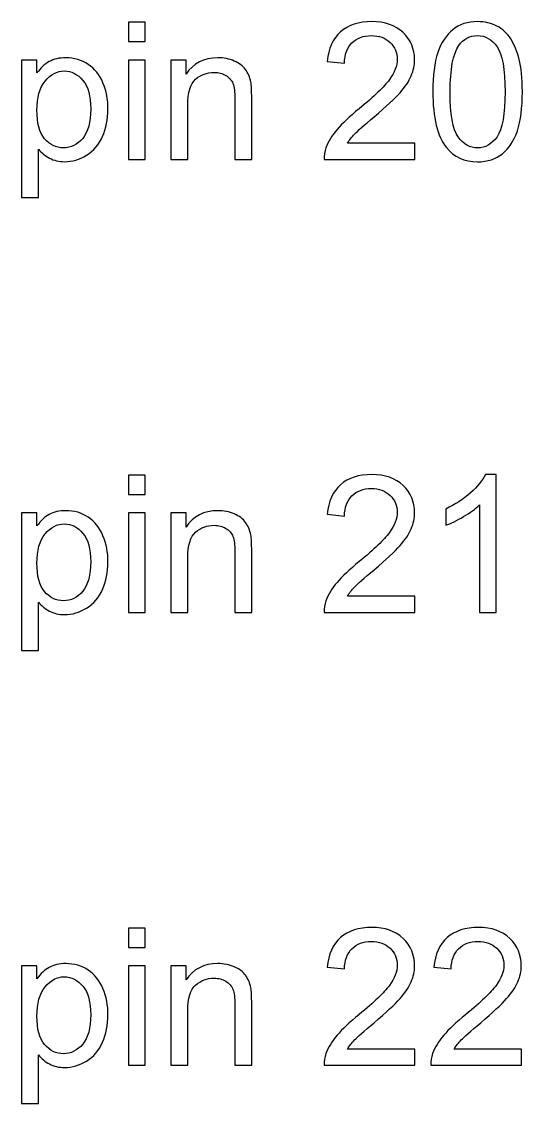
# Model space of a CAD drawing. Header units: centimetres. Extents: x -25.6 to 4.4, y -24.6 to -4.5.
# Drawn here: x -11.814 to -11.261, y -16.697 to -15.503 of the extents above; entities that cross this region are included whole.
import ezdxf

# ---------------------------------------------------------------- set-up
doc = ezdxf.new("R2010")
doc.units = ezdxf.units.CM
doc.header["$MEASUREMENT"] = 0
doc.layers.add('Layer 1', color=7, linetype='Continuous')

msp = doc.modelspace()

# ---------------------------------------------------------------- linework, layer by layer
at = {"layer": 'Layer 1', "color": 250}
for points, knots in [([(-11.69603, -15.52495), (-11.69603, -15.52495), (-11.69603, -15.50354), (-11.69603, -15.50354), (-11.69603, -15.50354), (-11.69603, -15.50354), (-11.6774, -15.50354), (-11.6774, -15.50354), (-11.6774, -15.50354), (-11.6774, -15.50354), (-11.6774, -15.52495), (-11.6774, -15.52495), (-11.6774, -15.52495), (-11.6774, -15.52495), (-11.69603, -15.52495), (-11.69603, -15.52495)], [0, 0, 0, 0, 0.25, 0.25, 0.25, 0.25, 0.5, 0.5, 0.5, 0.5, 0.75, 0.75, 0.75, 0.75, 1, 1, 1, 1]), ([(-11.37993, -15.63717), (-11.37993, -15.63717), (-11.37993, -15.65506), (-11.37993, -15.65506), (-11.37993, -15.65506), (-11.37993, -15.65506), (-11.48009, -15.65506), (-11.48009, -15.65506), (-11.48009, -15.65506), (-11.48023, -15.65058), (-11.47952, -15.64628), (-11.47794, -15.64215), (-11.47794, -15.64215), (-11.4754, -15.6353), (-11.47131, -15.6286), (-11.4657, -15.62197), (-11.4657, -15.62197), (-11.46005, -15.61537), (-11.45194, -15.60772), (-11.44135, -15.59904), (-11.44135, -15.59904), (-11.42488, -15.58553), (-11.41373, -15.57484), (-11.40795, -15.56693), (-11.40795, -15.56693), (-11.40216, -15.55907), (-11.39927, -15.55159), (-11.39927, -15.54457), (-11.39927, -15.54457), (-11.39927, -15.5372), (-11.40191, -15.53099), (-11.40717, -15.52591), (-11.40717, -15.52591), (-11.41246, -15.52086), (-11.41934, -15.51832), (-11.42781, -15.51832), (-11.42781, -15.51832), (-11.43677, -15.51832), (-11.44393, -15.521), (-11.44929, -15.5264), (-11.44929, -15.5264), (-11.45469, -15.53176), (-11.45741, -15.53921), (-11.45748, -15.5487), (-11.45748, -15.5487), (-11.45748, -15.5487), (-11.4766, -15.54676), (-11.4766, -15.54676), (-11.4766, -15.54676), (-11.47529, -15.53247), (-11.47035, -15.5216), (-11.46182, -15.51412), (-11.46182, -15.51412), (-11.45328, -15.50664), (-11.44178, -15.5029), (-11.42738, -15.5029), (-11.42738, -15.5029), (-11.41285, -15.5029), (-11.40135, -15.50696), (-11.39288, -15.51501), (-11.39288, -15.51501), (-11.38438, -15.52308), (-11.38015, -15.53307), (-11.38015, -15.54499), (-11.38015, -15.54499), (-11.38015, -15.55106), (-11.38138, -15.55702), (-11.38389, -15.56288), (-11.38389, -15.56288), (-11.38635, -15.56873), (-11.39048, -15.57491), (-11.39623, -15.58136), (-11.39623, -15.58136), (-11.40198, -15.58785), (-11.41154, -15.59674), (-11.42491, -15.60803), (-11.42491, -15.60803), (-11.43606, -15.61742), (-11.44322, -15.62377), (-11.4464, -15.62712), (-11.4464, -15.62712), (-11.44957, -15.63044), (-11.45218, -15.63379), (-11.45427, -15.63717), (-11.45427, -15.63717), (-11.45427, -15.63717), (-11.37993, -15.63717), (-11.37993, -15.63717)], [0, 0, 0, 0, 0.0454545, 0.0454545, 0.0454545, 0.0454545, 0.0909091, 0.0909091, 0.0909091, 0.0909091, 0.1363636, 0.1363636, 0.1363636, 0.1363636, 0.1818182, 0.1818182, 0.1818182, 0.1818182, 0.2272727, 0.2272727, 0.2272727, 0.2272727, 0.2727273, 0.2727273, 0.2727273, 0.2727273, 0.3181818, 0.3181818, 0.3181818, 0.3181818, 0.3636364, 0.3636364, 0.3636364, 0.3636364, 0.4090909, 0.4090909, 0.4090909, 0.4090909, 0.4545455, 0.4545455, 0.4545455, 0.4545455, 0.5, 0.5, 0.5, 0.5, 0.5454545, 0.5454545, 0.5454545, 0.5454545, 0.5909091, 0.5909091, 0.5909091, 0.5909091, 0.6363636, 0.6363636, 0.6363636, 0.6363636, 0.6818182, 0.6818182, 0.6818182, 0.6818182, 0.7272727, 0.7272727, 0.7272727, 0.7272727, 0.7727273, 0.7727273, 0.7727273, 0.7727273, 0.8181818, 0.8181818, 0.8181818, 0.8181818, 0.8636364, 0.8636364, 0.8636364, 0.8636364, 0.9090909, 0.9090909, 0.9090909, 0.9090909, 0.9545455, 0.9545455, 0.9545455, 0.9545455, 1, 1, 1, 1]), ([(-11.36001, -15.58034), (-11.36001, -15.56242), (-11.35817, -15.54799), (-11.35447, -15.53709), (-11.35447, -15.53709), (-11.3508, -15.52615), (-11.34529, -15.51772), (-11.33803, -15.51179), (-11.33803, -15.51179), (-11.33076, -15.50587), (-11.32162, -15.5029), (-11.31062, -15.5029), (-11.31062, -15.5029), (-11.30247, -15.5029), (-11.29534, -15.50456), (-11.2892, -15.50784), (-11.2892, -15.50784), (-11.28306, -15.51109), (-11.27802, -15.51582), (-11.274, -15.52199), (-11.274, -15.52199), (-11.27001, -15.52816), (-11.26687, -15.53568), (-11.26461, -15.54453), (-11.26461, -15.54453), (-11.26232, -15.55339), (-11.26119, -15.56531), (-11.26119, -15.58034), (-11.26119, -15.58034), (-11.26119, -15.59812), (-11.26303, -15.61244), (-11.26666, -15.62338), (-11.26666, -15.62338), (-11.27033, -15.63432), (-11.2758, -15.64275), (-11.28306, -15.64871), (-11.28306, -15.64871), (-11.29033, -15.65467), (-11.2995, -15.65764), (-11.31062, -15.65764), (-11.31062, -15.65764), (-11.32522, -15.65764), (-11.33669, -15.65241), (-11.34501, -15.64194), (-11.34501, -15.64194), (-11.355, -15.62934), (-11.36001, -15.60877), (-11.36001, -15.58034)], [0, 0, 0, 0, 0.0833333, 0.0833333, 0.0833333, 0.0833333, 0.1666667, 0.1666667, 0.1666667, 0.1666667, 0.25, 0.25, 0.25, 0.25, 0.3333333, 0.3333333, 0.3333333, 0.3333333, 0.4166667, 0.4166667, 0.4166667, 0.4166667, 0.5, 0.5, 0.5, 0.5, 0.5833333, 0.5833333, 0.5833333, 0.5833333, 0.6666667, 0.6666667, 0.6666667, 0.6666667, 0.75, 0.75, 0.75, 0.75, 0.8333333, 0.8333333, 0.8333333, 0.8333333, 0.9166667, 0.9166667, 0.9166667, 0.9166667, 1, 1, 1, 1]), ([(-11.34088, -15.58034), (-11.34088, -15.60521), (-11.33796, -15.62176), (-11.33214, -15.63001), (-11.33214, -15.63001), (-11.32631, -15.63823), (-11.31915, -15.64236), (-11.31062, -15.64236), (-11.31062, -15.64236), (-11.30204, -15.64236), (-11.29488, -15.6382), (-11.28906, -15.62994), (-11.28906, -15.62994), (-11.28324, -15.62169), (-11.28031, -15.60514), (-11.28031, -15.58034), (-11.28031, -15.58034), (-11.28031, -15.5554), (-11.28324, -15.53882), (-11.28906, -15.53063), (-11.28906, -15.53063), (-11.29488, -15.52241), (-11.30211, -15.51832), (-11.31079, -15.51832), (-11.31079, -15.51832), (-11.31937, -15.51832), (-11.32617, -15.52195), (-11.33129, -15.52919), (-11.33129, -15.52919), (-11.33767, -15.53839), (-11.34088, -15.55547), (-11.34088, -15.58034)], [0, 0, 0, 0, 0.125, 0.125, 0.125, 0.125, 0.25, 0.25, 0.25, 0.25, 0.375, 0.375, 0.375, 0.375, 0.5, 0.5, 0.5, 0.5, 0.625, 0.625, 0.625, 0.625, 0.75, 0.75, 0.75, 0.75, 0.875, 0.875, 0.875, 0.875, 1, 1, 1, 1]), ([(-11.81382, -15.69711), (-11.81382, -15.69711), (-11.81382, -15.54531), (-11.81382, -15.54531), (-11.81382, -15.54531), (-11.81382, -15.54531), (-11.79689, -15.54531), (-11.79689, -15.54531), (-11.79689, -15.54531), (-11.79689, -15.54531), (-11.79689, -15.55956), (-11.79689, -15.55956), (-11.79689, -15.55956), (-11.7929, -15.55399), (-11.78838, -15.54979), (-11.78334, -15.547), (-11.78334, -15.547), (-11.77833, -15.54422), (-11.77223, -15.5428), (-11.76507, -15.5428), (-11.76507, -15.5428), (-11.75568, -15.5428), (-11.74743, -15.54524), (-11.74026, -15.55004), (-11.74026, -15.55004), (-11.73307, -15.55487), (-11.72767, -15.56168), (-11.72404, -15.57046), (-11.72404, -15.57046), (-11.72037, -15.57925), (-11.71853, -15.58888), (-11.71853, -15.59936), (-11.71853, -15.59936), (-11.71853, -15.61057), (-11.72054, -15.6207), (-11.7246, -15.62969), (-11.7246, -15.62969), (-11.72862, -15.63869), (-11.73448, -15.64557), (-11.74217, -15.65037), (-11.74217, -15.65037), (-11.74986, -15.65513), (-11.75794, -15.65753), (-11.76641, -15.65753), (-11.76641, -15.65753), (-11.77261, -15.65753), (-11.77815, -15.65622), (-11.78309, -15.65361), (-11.78309, -15.65361), (-11.78803, -15.651), (-11.79205, -15.64769), (-11.79523, -15.6437), (-11.79523, -15.6437), (-11.79523, -15.6437), (-11.79523, -15.69711), (-11.79523, -15.69711), (-11.79523, -15.69711), (-11.79523, -15.69711), (-11.81382, -15.69711), (-11.81382, -15.69711)], [0, 0, 0, 0, 0.0666667, 0.0666667, 0.0666667, 0.0666667, 0.1333333, 0.1333333, 0.1333333, 0.1333333, 0.2, 0.2, 0.2, 0.2, 0.2666667, 0.2666667, 0.2666667, 0.2666667, 0.3333333, 0.3333333, 0.3333333, 0.3333333, 0.4, 0.4, 0.4, 0.4, 0.4666667, 0.4666667, 0.4666667, 0.4666667, 0.5333333, 0.5333333, 0.5333333, 0.5333333, 0.6, 0.6, 0.6, 0.6, 0.6666667, 0.6666667, 0.6666667, 0.6666667, 0.7333333, 0.7333333, 0.7333333, 0.7333333, 0.8, 0.8, 0.8, 0.8, 0.8666667, 0.8666667, 0.8666667, 0.8666667, 0.9333333, 0.9333333, 0.9333333, 0.9333333, 1, 1, 1, 1]), ([(-11.69603, -15.65506), (-11.69603, -15.65506), (-11.69603, -15.54531), (-11.69603, -15.54531), (-11.69603, -15.54531), (-11.69603, -15.54531), (-11.6774, -15.54531), (-11.6774, -15.54531), (-11.6774, -15.54531), (-11.6774, -15.54531), (-11.6774, -15.65506), (-11.6774, -15.65506), (-11.6774, -15.65506), (-11.6774, -15.65506), (-11.69603, -15.65506), (-11.69603, -15.65506)], [0, 0, 0, 0, 0.25, 0.25, 0.25, 0.25, 0.5, 0.5, 0.5, 0.5, 0.75, 0.75, 0.75, 0.75, 1, 1, 1, 1]), ([(-11.64907, -15.65506), (-11.64907, -15.65506), (-11.64907, -15.54531), (-11.64907, -15.54531), (-11.64907, -15.54531), (-11.64907, -15.54531), (-11.63235, -15.54531), (-11.63235, -15.54531), (-11.63235, -15.54531), (-11.63235, -15.54531), (-11.63235, -15.5609), (-11.63235, -15.5609), (-11.63235, -15.5609), (-11.62427, -15.54884), (-11.61263, -15.5428), (-11.59742, -15.5428), (-11.59742, -15.5428), (-11.59079, -15.5428), (-11.58472, -15.544), (-11.57918, -15.54637), (-11.57918, -15.54637), (-11.57361, -15.54877), (-11.56948, -15.55187), (-11.56673, -15.55575), (-11.56673, -15.55575), (-11.56394, -15.5596), (-11.56204, -15.56418), (-11.56091, -15.56947), (-11.56091, -15.56947), (-11.56024, -15.57293), (-11.55989, -15.57896), (-11.55989, -15.58757), (-11.55989, -15.58757), (-11.55989, -15.58757), (-11.55989, -15.65506), (-11.55989, -15.65506), (-11.55989, -15.65506), (-11.55989, -15.65506), (-11.57851, -15.65506), (-11.57851, -15.65506), (-11.57851, -15.65506), (-11.57851, -15.65506), (-11.57851, -15.58828), (-11.57851, -15.58828), (-11.57851, -15.58828), (-11.57851, -15.58073), (-11.57922, -15.57505), (-11.58067, -15.57127), (-11.58067, -15.57127), (-11.58211, -15.56753), (-11.58469, -15.56454), (-11.58836, -15.56231), (-11.58836, -15.56231), (-11.59206, -15.56006), (-11.59636, -15.55893), (-11.60134, -15.55893), (-11.60134, -15.55893), (-11.60928, -15.55893), (-11.61608, -15.56147), (-11.62187, -15.56648), (-11.62187, -15.56648), (-11.62762, -15.57152), (-11.63048, -15.58105), (-11.63048, -15.59512), (-11.63048, -15.59512), (-11.63048, -15.59512), (-11.63048, -15.65506), (-11.63048, -15.65506), (-11.63048, -15.65506), (-11.63048, -15.65506), (-11.64907, -15.65506), (-11.64907, -15.65506)], [0, 0, 0, 0, 0.0555556, 0.0555556, 0.0555556, 0.0555556, 0.1111111, 0.1111111, 0.1111111, 0.1111111, 0.1666667, 0.1666667, 0.1666667, 0.1666667, 0.2222222, 0.2222222, 0.2222222, 0.2222222, 0.2777778, 0.2777778, 0.2777778, 0.2777778, 0.3333333, 0.3333333, 0.3333333, 0.3333333, 0.3888889, 0.3888889, 0.3888889, 0.3888889, 0.4444444, 0.4444444, 0.4444444, 0.4444444, 0.5, 0.5, 0.5, 0.5, 0.5555556, 0.5555556, 0.5555556, 0.5555556, 0.6111111, 0.6111111, 0.6111111, 0.6111111, 0.6666667, 0.6666667, 0.6666667, 0.6666667, 0.7222222, 0.7222222, 0.7222222, 0.7222222, 0.7777778, 0.7777778, 0.7777778, 0.7777778, 0.8333333, 0.8333333, 0.8333333, 0.8333333, 0.8888889, 0.8888889, 0.8888889, 0.8888889, 0.9444444, 0.9444444, 0.9444444, 0.9444444, 1, 1, 1, 1]), ([(-11.79699, -15.6008), (-11.79699, -15.61491), (-11.79413, -15.62536), (-11.78842, -15.63213), (-11.78842, -15.63213), (-11.7827, -15.63887), (-11.77575, -15.64225), (-11.76764, -15.64225), (-11.76764, -15.64225), (-11.75939, -15.64225), (-11.75229, -15.63876), (-11.7464, -15.63174), (-11.7464, -15.63174), (-11.74051, -15.62476), (-11.73755, -15.61393), (-11.73755, -15.59925), (-11.73755, -15.59925), (-11.73755, -15.58524), (-11.74044, -15.5748), (-11.74619, -15.56782), (-11.74619, -15.56782), (-11.75194, -15.56087), (-11.75882, -15.55737), (-11.76679, -15.55737), (-11.76679, -15.55737), (-11.77473, -15.55737), (-11.78175, -15.56108), (-11.78785, -15.56849), (-11.78785, -15.56849), (-11.79396, -15.5759), (-11.79699, -15.58669), (-11.79699, -15.6008)], [0, 0, 0, 0, 0.125, 0.125, 0.125, 0.125, 0.25, 0.25, 0.25, 0.25, 0.375, 0.375, 0.375, 0.375, 0.5, 0.5, 0.5, 0.5, 0.625, 0.625, 0.625, 0.625, 0.75, 0.75, 0.75, 0.75, 0.875, 0.875, 0.875, 0.875, 1, 1, 1, 1]), ([(-11.69603, -16.02495), (-11.69603, -16.02495), (-11.69603, -16.00354), (-11.69603, -16.00354), (-11.69603, -16.00354), (-11.69603, -16.00354), (-11.6774, -16.00354), (-11.6774, -16.00354), (-11.6774, -16.00354), (-11.6774, -16.00354), (-11.6774, -16.02495), (-11.6774, -16.02495), (-11.6774, -16.02495), (-11.6774, -16.02495), (-11.69603, -16.02495), (-11.69603, -16.02495)], [0, 0, 0, 0, 0.25, 0.25, 0.25, 0.25, 0.5, 0.5, 0.5, 0.5, 0.75, 0.75, 0.75, 0.75, 1, 1, 1, 1]), ([(-11.37993, -16.13717), (-11.37993, -16.13717), (-11.37993, -16.15506), (-11.37993, -16.15506), (-11.37993, -16.15506), (-11.37993, -16.15506), (-11.48009, -16.15506), (-11.48009, -16.15506), (-11.48009, -16.15506), (-11.48023, -16.15058), (-11.47952, -16.14628), (-11.47794, -16.14215), (-11.47794, -16.14215), (-11.4754, -16.1353), (-11.47131, -16.1286), (-11.4657, -16.12197), (-11.4657, -16.12197), (-11.46005, -16.11537), (-11.45194, -16.10772), (-11.44135, -16.09904), (-11.44135, -16.09904), (-11.42488, -16.08553), (-11.41373, -16.07484), (-11.40795, -16.06693), (-11.40795, -16.06693), (-11.40216, -16.05907), (-11.39927, -16.05159), (-11.39927, -16.04457), (-11.39927, -16.04457), (-11.39927, -16.0372), (-11.40191, -16.03099), (-11.40717, -16.02591), (-11.40717, -16.02591), (-11.41246, -16.02086), (-11.41934, -16.01832), (-11.42781, -16.01832), (-11.42781, -16.01832), (-11.43677, -16.01832), (-11.44393, -16.021), (-11.44929, -16.0264), (-11.44929, -16.0264), (-11.45469, -16.03176), (-11.45741, -16.03921), (-11.45748, -16.0487), (-11.45748, -16.0487), (-11.45748, -16.0487), (-11.4766, -16.04676), (-11.4766, -16.04676), (-11.4766, -16.04676), (-11.47529, -16.03247), (-11.47035, -16.0216), (-11.46182, -16.01412), (-11.46182, -16.01412), (-11.45328, -16.00664), (-11.44178, -16.0029), (-11.42738, -16.0029), (-11.42738, -16.0029), (-11.41285, -16.0029), (-11.40135, -16.00696), (-11.39288, -16.01501), (-11.39288, -16.01501), (-11.38438, -16.02308), (-11.38015, -16.03307), (-11.38015, -16.04499), (-11.38015, -16.04499), (-11.38015, -16.05106), (-11.38138, -16.05702), (-11.38389, -16.06288), (-11.38389, -16.06288), (-11.38635, -16.06873), (-11.39048, -16.07491), (-11.39623, -16.08136), (-11.39623, -16.08136), (-11.40198, -16.08785), (-11.41154, -16.09674), (-11.42491, -16.10803), (-11.42491, -16.10803), (-11.43606, -16.11742), (-11.44322, -16.12377), (-11.4464, -16.12712), (-11.4464, -16.12712), (-11.44957, -16.13044), (-11.45218, -16.13379), (-11.45427, -16.13717), (-11.45427, -16.13717), (-11.45427, -16.13717), (-11.37993, -16.13717), (-11.37993, -16.13717)], [0, 0, 0, 0, 0.0454545, 0.0454545, 0.0454545, 0.0454545, 0.0909091, 0.0909091, 0.0909091, 0.0909091, 0.1363636, 0.1363636, 0.1363636, 0.1363636, 0.1818182, 0.1818182, 0.1818182, 0.1818182, 0.2272727, 0.2272727, 0.2272727, 0.2272727, 0.2727273, 0.2727273, 0.2727273, 0.2727273, 0.3181818, 0.3181818, 0.3181818, 0.3181818, 0.3636364, 0.3636364, 0.3636364, 0.3636364, 0.4090909, 0.4090909, 0.4090909, 0.4090909, 0.4545455, 0.4545455, 0.4545455, 0.4545455, 0.5, 0.5, 0.5, 0.5, 0.5454545, 0.5454545, 0.5454545, 0.5454545, 0.5909091, 0.5909091, 0.5909091, 0.5909091, 0.6363636, 0.6363636, 0.6363636, 0.6363636, 0.6818182, 0.6818182, 0.6818182, 0.6818182, 0.7272727, 0.7272727, 0.7272727, 0.7272727, 0.7727273, 0.7727273, 0.7727273, 0.7727273, 0.8181818, 0.8181818, 0.8181818, 0.8181818, 0.8636364, 0.8636364, 0.8636364, 0.8636364, 0.9090909, 0.9090909, 0.9090909, 0.9090909, 0.9545455, 0.9545455, 0.9545455, 0.9545455, 1, 1, 1, 1]), ([(-11.28994, -16.15506), (-11.28994, -16.15506), (-11.30853, -16.15506), (-11.30853, -16.15506), (-11.30853, -16.15506), (-11.30853, -16.15506), (-11.30853, -16.03652), (-11.30853, -16.03652), (-11.30853, -16.03652), (-11.31301, -16.04079), (-11.31887, -16.04506), (-11.32614, -16.04933), (-11.32614, -16.04933), (-11.33344, -16.0536), (-11.33997, -16.05681), (-11.34575, -16.05893), (-11.34575, -16.05893), (-11.34575, -16.05893), (-11.34575, -16.04097), (-11.34575, -16.04097), (-11.34575, -16.04097), (-11.33535, -16.03607), (-11.32624, -16.03014), (-11.31845, -16.02319), (-11.31845, -16.02319), (-11.31069, -16.0162), (-11.30515, -16.00947), (-11.3019, -16.0029), (-11.3019, -16.0029), (-11.3019, -16.0029), (-11.28994, -16.0029), (-11.28994, -16.0029), (-11.28994, -16.0029), (-11.28994, -16.0029), (-11.28994, -16.15506), (-11.28994, -16.15506)], [0, 0, 0, 0, 0.1111111, 0.1111111, 0.1111111, 0.1111111, 0.2222222, 0.2222222, 0.2222222, 0.2222222, 0.3333333, 0.3333333, 0.3333333, 0.3333333, 0.4444444, 0.4444444, 0.4444444, 0.4444444, 0.5555556, 0.5555556, 0.5555556, 0.5555556, 0.6666667, 0.6666667, 0.6666667, 0.6666667, 0.7777778, 0.7777778, 0.7777778, 0.7777778, 0.8888889, 0.8888889, 0.8888889, 0.8888889, 1, 1, 1, 1]), ([(-11.81382, -16.19711), (-11.81382, -16.19711), (-11.81382, -16.04531), (-11.81382, -16.04531), (-11.81382, -16.04531), (-11.81382, -16.04531), (-11.79689, -16.04531), (-11.79689, -16.04531), (-11.79689, -16.04531), (-11.79689, -16.04531), (-11.79689, -16.05956), (-11.79689, -16.05956), (-11.79689, -16.05956), (-11.7929, -16.05399), (-11.78838, -16.04979), (-11.78334, -16.047), (-11.78334, -16.047), (-11.77833, -16.04422), (-11.77223, -16.0428), (-11.76507, -16.0428), (-11.76507, -16.0428), (-11.75568, -16.0428), (-11.74743, -16.04524), (-11.74026, -16.05004), (-11.74026, -16.05004), (-11.73307, -16.05487), (-11.72767, -16.06168), (-11.72404, -16.07046), (-11.72404, -16.07046), (-11.72037, -16.07925), (-11.71853, -16.08888), (-11.71853, -16.09936), (-11.71853, -16.09936), (-11.71853, -16.11057), (-11.72054, -16.1207), (-11.7246, -16.12969), (-11.7246, -16.12969), (-11.72862, -16.13869), (-11.73448, -16.14557), (-11.74217, -16.15037), (-11.74217, -16.15037), (-11.74986, -16.15513), (-11.75794, -16.15753), (-11.76641, -16.15753), (-11.76641, -16.15753), (-11.77261, -16.15753), (-11.77815, -16.15622), (-11.78309, -16.15361), (-11.78309, -16.15361), (-11.78803, -16.151), (-11.79205, -16.14769), (-11.79523, -16.1437), (-11.79523, -16.1437), (-11.79523, -16.1437), (-11.79523, -16.19711), (-11.79523, -16.19711), (-11.79523, -16.19711), (-11.79523, -16.19711), (-11.81382, -16.19711), (-11.81382, -16.19711)], [0, 0, 0, 0, 0.0666667, 0.0666667, 0.0666667, 0.0666667, 0.1333333, 0.1333333, 0.1333333, 0.1333333, 0.2, 0.2, 0.2, 0.2, 0.2666667, 0.2666667, 0.2666667, 0.2666667, 0.3333333, 0.3333333, 0.3333333, 0.3333333, 0.4, 0.4, 0.4, 0.4, 0.4666667, 0.4666667, 0.4666667, 0.4666667, 0.5333333, 0.5333333, 0.5333333, 0.5333333, 0.6, 0.6, 0.6, 0.6, 0.6666667, 0.6666667, 0.6666667, 0.6666667, 0.7333333, 0.7333333, 0.7333333, 0.7333333, 0.8, 0.8, 0.8, 0.8, 0.8666667, 0.8666667, 0.8666667, 0.8666667, 0.9333333, 0.9333333, 0.9333333, 0.9333333, 1, 1, 1, 1]), ([(-11.69603, -16.15506), (-11.69603, -16.15506), (-11.69603, -16.04531), (-11.69603, -16.04531), (-11.69603, -16.04531), (-11.69603, -16.04531), (-11.6774, -16.04531), (-11.6774, -16.04531), (-11.6774, -16.04531), (-11.6774, -16.04531), (-11.6774, -16.15506), (-11.6774, -16.15506), (-11.6774, -16.15506), (-11.6774, -16.15506), (-11.69603, -16.15506), (-11.69603, -16.15506)], [0, 0, 0, 0, 0.25, 0.25, 0.25, 0.25, 0.5, 0.5, 0.5, 0.5, 0.75, 0.75, 0.75, 0.75, 1, 1, 1, 1]), ([(-11.64907, -16.15506), (-11.64907, -16.15506), (-11.64907, -16.04531), (-11.64907, -16.04531), (-11.64907, -16.04531), (-11.64907, -16.04531), (-11.63235, -16.04531), (-11.63235, -16.04531), (-11.63235, -16.04531), (-11.63235, -16.04531), (-11.63235, -16.0609), (-11.63235, -16.0609), (-11.63235, -16.0609), (-11.62427, -16.04884), (-11.61263, -16.0428), (-11.59742, -16.0428), (-11.59742, -16.0428), (-11.59079, -16.0428), (-11.58472, -16.044), (-11.57918, -16.04637), (-11.57918, -16.04637), (-11.57361, -16.04877), (-11.56948, -16.05187), (-11.56673, -16.05575), (-11.56673, -16.05575), (-11.56394, -16.0596), (-11.56204, -16.06418), (-11.56091, -16.06947), (-11.56091, -16.06947), (-11.56024, -16.07293), (-11.55989, -16.07896), (-11.55989, -16.08757), (-11.55989, -16.08757), (-11.55989, -16.08757), (-11.55989, -16.15506), (-11.55989, -16.15506), (-11.55989, -16.15506), (-11.55989, -16.15506), (-11.57851, -16.15506), (-11.57851, -16.15506), (-11.57851, -16.15506), (-11.57851, -16.15506), (-11.57851, -16.08828), (-11.57851, -16.08828), (-11.57851, -16.08828), (-11.57851, -16.08073), (-11.57922, -16.07505), (-11.58067, -16.07127), (-11.58067, -16.07127), (-11.58211, -16.06753), (-11.58469, -16.06454), (-11.58836, -16.06231), (-11.58836, -16.06231), (-11.59206, -16.06006), (-11.59636, -16.05893), (-11.60134, -16.05893), (-11.60134, -16.05893), (-11.60928, -16.05893), (-11.61608, -16.06147), (-11.62187, -16.06648), (-11.62187, -16.06648), (-11.62762, -16.07152), (-11.63048, -16.08105), (-11.63048, -16.09512), (-11.63048, -16.09512), (-11.63048, -16.09512), (-11.63048, -16.15506), (-11.63048, -16.15506), (-11.63048, -16.15506), (-11.63048, -16.15506), (-11.64907, -16.15506), (-11.64907, -16.15506)], [0, 0, 0, 0, 0.0555556, 0.0555556, 0.0555556, 0.0555556, 0.1111111, 0.1111111, 0.1111111, 0.1111111, 0.1666667, 0.1666667, 0.1666667, 0.1666667, 0.2222222, 0.2222222, 0.2222222, 0.2222222, 0.2777778, 0.2777778, 0.2777778, 0.2777778, 0.3333333, 0.3333333, 0.3333333, 0.3333333, 0.3888889, 0.3888889, 0.3888889, 0.3888889, 0.4444444, 0.4444444, 0.4444444, 0.4444444, 0.5, 0.5, 0.5, 0.5, 0.5555556, 0.5555556, 0.5555556, 0.5555556, 0.6111111, 0.6111111, 0.6111111, 0.6111111, 0.6666667, 0.6666667, 0.6666667, 0.6666667, 0.7222222, 0.7222222, 0.7222222, 0.7222222, 0.7777778, 0.7777778, 0.7777778, 0.7777778, 0.8333333, 0.8333333, 0.8333333, 0.8333333, 0.8888889, 0.8888889, 0.8888889, 0.8888889, 0.9444444, 0.9444444, 0.9444444, 0.9444444, 1, 1, 1, 1]), ([(-11.79699, -16.1008), (-11.79699, -16.11491), (-11.79413, -16.12536), (-11.78842, -16.13213), (-11.78842, -16.13213), (-11.7827, -16.13887), (-11.77575, -16.14225), (-11.76764, -16.14225), (-11.76764, -16.14225), (-11.75939, -16.14225), (-11.75229, -16.13876), (-11.7464, -16.13174), (-11.7464, -16.13174), (-11.74051, -16.12476), (-11.73755, -16.11393), (-11.73755, -16.09925), (-11.73755, -16.09925), (-11.73755, -16.08524), (-11.74044, -16.0748), (-11.74619, -16.06782), (-11.74619, -16.06782), (-11.75194, -16.06087), (-11.75882, -16.05737), (-11.76679, -16.05737), (-11.76679, -16.05737), (-11.77473, -16.05737), (-11.78175, -16.06108), (-11.78785, -16.06849), (-11.78785, -16.06849), (-11.79396, -16.0759), (-11.79699, -16.08669), (-11.79699, -16.1008)], [0, 0, 0, 0, 0.125, 0.125, 0.125, 0.125, 0.25, 0.25, 0.25, 0.25, 0.375, 0.375, 0.375, 0.375, 0.5, 0.5, 0.5, 0.5, 0.625, 0.625, 0.625, 0.625, 0.75, 0.75, 0.75, 0.75, 0.875, 0.875, 0.875, 0.875, 1, 1, 1, 1]), ([(-11.69603, -16.52495), (-11.69603, -16.52495), (-11.69603, -16.50354), (-11.69603, -16.50354), (-11.69603, -16.50354), (-11.69603, -16.50354), (-11.6774, -16.50354), (-11.6774, -16.50354), (-11.6774, -16.50354), (-11.6774, -16.50354), (-11.6774, -16.52495), (-11.6774, -16.52495), (-11.6774, -16.52495), (-11.6774, -16.52495), (-11.69603, -16.52495), (-11.69603, -16.52495)], [0, 0, 0, 0, 0.25, 0.25, 0.25, 0.25, 0.5, 0.5, 0.5, 0.5, 0.75, 0.75, 0.75, 0.75, 1, 1, 1, 1]), ([(-11.37993, -16.63717), (-11.37993, -16.63717), (-11.37993, -16.65506), (-11.37993, -16.65506), (-11.37993, -16.65506), (-11.37993, -16.65506), (-11.48009, -16.65506), (-11.48009, -16.65506), (-11.48009, -16.65506), (-11.48023, -16.65058), (-11.47952, -16.64628), (-11.47794, -16.64215), (-11.47794, -16.64215), (-11.4754, -16.6353), (-11.47131, -16.6286), (-11.4657, -16.62197), (-11.4657, -16.62197), (-11.46005, -16.61537), (-11.45194, -16.60772), (-11.44135, -16.59904), (-11.44135, -16.59904), (-11.42488, -16.58553), (-11.41373, -16.57484), (-11.40795, -16.56693), (-11.40795, -16.56693), (-11.40216, -16.55907), (-11.39927, -16.55159), (-11.39927, -16.54457), (-11.39927, -16.54457), (-11.39927, -16.5372), (-11.40191, -16.53099), (-11.40717, -16.52591), (-11.40717, -16.52591), (-11.41246, -16.52086), (-11.41934, -16.51832), (-11.42781, -16.51832), (-11.42781, -16.51832), (-11.43677, -16.51832), (-11.44393, -16.521), (-11.44929, -16.5264), (-11.44929, -16.5264), (-11.45469, -16.53176), (-11.45741, -16.53921), (-11.45748, -16.5487), (-11.45748, -16.5487), (-11.45748, -16.5487), (-11.4766, -16.54676), (-11.4766, -16.54676), (-11.4766, -16.54676), (-11.47529, -16.53247), (-11.47035, -16.5216), (-11.46182, -16.51412), (-11.46182, -16.51412), (-11.45328, -16.50664), (-11.44178, -16.5029), (-11.42738, -16.5029), (-11.42738, -16.5029), (-11.41285, -16.5029), (-11.40135, -16.50696), (-11.39288, -16.51501), (-11.39288, -16.51501), (-11.38438, -16.52308), (-11.38015, -16.53307), (-11.38015, -16.54499), (-11.38015, -16.54499), (-11.38015, -16.55106), (-11.38138, -16.55702), (-11.38389, -16.56288), (-11.38389, -16.56288), (-11.38635, -16.56873), (-11.39048, -16.57491), (-11.39623, -16.58136), (-11.39623, -16.58136), (-11.40198, -16.58785), (-11.41154, -16.59674), (-11.42491, -16.60803), (-11.42491, -16.60803), (-11.43606, -16.61742), (-11.44322, -16.62377), (-11.4464, -16.62712), (-11.4464, -16.62712), (-11.44957, -16.63044), (-11.45218, -16.63379), (-11.45427, -16.63717), (-11.45427, -16.63717), (-11.45427, -16.63717), (-11.37993, -16.63717), (-11.37993, -16.63717)], [0, 0, 0, 0, 0.0454545, 0.0454545, 0.0454545, 0.0454545, 0.0909091, 0.0909091, 0.0909091, 0.0909091, 0.1363636, 0.1363636, 0.1363636, 0.1363636, 0.1818182, 0.1818182, 0.1818182, 0.1818182, 0.2272727, 0.2272727, 0.2272727, 0.2272727, 0.2727273, 0.2727273, 0.2727273, 0.2727273, 0.3181818, 0.3181818, 0.3181818, 0.3181818, 0.3636364, 0.3636364, 0.3636364, 0.3636364, 0.4090909, 0.4090909, 0.4090909, 0.4090909, 0.4545455, 0.4545455, 0.4545455, 0.4545455, 0.5, 0.5, 0.5, 0.5, 0.5454545, 0.5454545, 0.5454545, 0.5454545, 0.5909091, 0.5909091, 0.5909091, 0.5909091, 0.6363636, 0.6363636, 0.6363636, 0.6363636, 0.6818182, 0.6818182, 0.6818182, 0.6818182, 0.7272727, 0.7272727, 0.7272727, 0.7272727, 0.7727273, 0.7727273, 0.7727273, 0.7727273, 0.8181818, 0.8181818, 0.8181818, 0.8181818, 0.8636364, 0.8636364, 0.8636364, 0.8636364, 0.9090909, 0.9090909, 0.9090909, 0.9090909, 0.9545455, 0.9545455, 0.9545455, 0.9545455, 1, 1, 1, 1]), ([(-11.26221, -16.63717), (-11.26221, -16.63717), (-11.26221, -16.65506), (-11.26221, -16.65506), (-11.26221, -16.65506), (-11.26221, -16.65506), (-11.36237, -16.65506), (-11.36237, -16.65506), (-11.36237, -16.65506), (-11.36251, -16.65058), (-11.3618, -16.64628), (-11.36022, -16.64215), (-11.36022, -16.64215), (-11.35768, -16.6353), (-11.35359, -16.6286), (-11.34798, -16.62197), (-11.34798, -16.62197), (-11.34233, -16.61537), (-11.33422, -16.60772), (-11.32363, -16.59904), (-11.32363, -16.59904), (-11.30716, -16.58553), (-11.29601, -16.57484), (-11.29023, -16.56693), (-11.29023, -16.56693), (-11.28444, -16.55907), (-11.28155, -16.55159), (-11.28155, -16.54457), (-11.28155, -16.54457), (-11.28155, -16.5372), (-11.28419, -16.53099), (-11.28945, -16.52591), (-11.28945, -16.52591), (-11.29474, -16.52086), (-11.30162, -16.51832), (-11.31009, -16.51832), (-11.31009, -16.51832), (-11.31905, -16.51832), (-11.32621, -16.521), (-11.33157, -16.5264), (-11.33157, -16.5264), (-11.33697, -16.53176), (-11.33969, -16.53921), (-11.33976, -16.5487), (-11.33976, -16.5487), (-11.33976, -16.5487), (-11.35888, -16.54676), (-11.35888, -16.54676), (-11.35888, -16.54676), (-11.35757, -16.53247), (-11.35263, -16.5216), (-11.3441, -16.51412), (-11.3441, -16.51412), (-11.33556, -16.50664), (-11.32406, -16.5029), (-11.30966, -16.5029), (-11.30966, -16.5029), (-11.29513, -16.5029), (-11.28363, -16.50696), (-11.27516, -16.51501), (-11.27516, -16.51501), (-11.26666, -16.52308), (-11.26243, -16.53307), (-11.26243, -16.54499), (-11.26243, -16.54499), (-11.26243, -16.55106), (-11.26366, -16.55702), (-11.26617, -16.56288), (-11.26617, -16.56288), (-11.26863, -16.56873), (-11.27276, -16.57491), (-11.27851, -16.58136), (-11.27851, -16.58136), (-11.28426, -16.58785), (-11.29382, -16.59674), (-11.30719, -16.60803), (-11.30719, -16.60803), (-11.31834, -16.61742), (-11.3255, -16.62377), (-11.32868, -16.62712), (-11.32868, -16.62712), (-11.33185, -16.63044), (-11.33446, -16.63379), (-11.33655, -16.63717), (-11.33655, -16.63717), (-11.33655, -16.63717), (-11.26221, -16.63717), (-11.26221, -16.63717)], [0, 0, 0, 0, 0.0454545, 0.0454545, 0.0454545, 0.0454545, 0.0909091, 0.0909091, 0.0909091, 0.0909091, 0.1363636, 0.1363636, 0.1363636, 0.1363636, 0.1818182, 0.1818182, 0.1818182, 0.1818182, 0.2272727, 0.2272727, 0.2272727, 0.2272727, 0.2727273, 0.2727273, 0.2727273, 0.2727273, 0.3181818, 0.3181818, 0.3181818, 0.3181818, 0.3636364, 0.3636364, 0.3636364, 0.3636364, 0.4090909, 0.4090909, 0.4090909, 0.4090909, 0.4545455, 0.4545455, 0.4545455, 0.4545455, 0.5, 0.5, 0.5, 0.5, 0.5454545, 0.5454545, 0.5454545, 0.5454545, 0.5909091, 0.5909091, 0.5909091, 0.5909091, 0.6363636, 0.6363636, 0.6363636, 0.6363636, 0.6818182, 0.6818182, 0.6818182, 0.6818182, 0.7272727, 0.7272727, 0.7272727, 0.7272727, 0.7727273, 0.7727273, 0.7727273, 0.7727273, 0.8181818, 0.8181818, 0.8181818, 0.8181818, 0.8636364, 0.8636364, 0.8636364, 0.8636364, 0.9090909, 0.9090909, 0.9090909, 0.9090909, 0.9545455, 0.9545455, 0.9545455, 0.9545455, 1, 1, 1, 1]), ([(-11.81382, -16.69711), (-11.81382, -16.69711), (-11.81382, -16.54531), (-11.81382, -16.54531), (-11.81382, -16.54531), (-11.81382, -16.54531), (-11.79689, -16.54531), (-11.79689, -16.54531), (-11.79689, -16.54531), (-11.79689, -16.54531), (-11.79689, -16.55956), (-11.79689, -16.55956), (-11.79689, -16.55956), (-11.7929, -16.55399), (-11.78838, -16.54979), (-11.78334, -16.547), (-11.78334, -16.547), (-11.77833, -16.54422), (-11.77223, -16.5428), (-11.76507, -16.5428), (-11.76507, -16.5428), (-11.75568, -16.5428), (-11.74743, -16.54524), (-11.74026, -16.55004), (-11.74026, -16.55004), (-11.73307, -16.55487), (-11.72767, -16.56168), (-11.72404, -16.57046), (-11.72404, -16.57046), (-11.72037, -16.57925), (-11.71853, -16.58888), (-11.71853, -16.59936), (-11.71853, -16.59936), (-11.71853, -16.61057), (-11.72054, -16.6207), (-11.7246, -16.62969), (-11.7246, -16.62969), (-11.72862, -16.63869), (-11.73448, -16.64557), (-11.74217, -16.65037), (-11.74217, -16.65037), (-11.74986, -16.65513), (-11.75794, -16.65753), (-11.76641, -16.65753), (-11.76641, -16.65753), (-11.77261, -16.65753), (-11.77815, -16.65622), (-11.78309, -16.65361), (-11.78309, -16.65361), (-11.78803, -16.651), (-11.79205, -16.64769), (-11.79523, -16.6437), (-11.79523, -16.6437), (-11.79523, -16.6437), (-11.79523, -16.69711), (-11.79523, -16.69711), (-11.79523, -16.69711), (-11.79523, -16.69711), (-11.81382, -16.69711), (-11.81382, -16.69711)], [0, 0, 0, 0, 0.0666667, 0.0666667, 0.0666667, 0.0666667, 0.1333333, 0.1333333, 0.1333333, 0.1333333, 0.2, 0.2, 0.2, 0.2, 0.2666667, 0.2666667, 0.2666667, 0.2666667, 0.3333333, 0.3333333, 0.3333333, 0.3333333, 0.4, 0.4, 0.4, 0.4, 0.4666667, 0.4666667, 0.4666667, 0.4666667, 0.5333333, 0.5333333, 0.5333333, 0.5333333, 0.6, 0.6, 0.6, 0.6, 0.6666667, 0.6666667, 0.6666667, 0.6666667, 0.7333333, 0.7333333, 0.7333333, 0.7333333, 0.8, 0.8, 0.8, 0.8, 0.8666667, 0.8666667, 0.8666667, 0.8666667, 0.9333333, 0.9333333, 0.9333333, 0.9333333, 1, 1, 1, 1]), ([(-11.69603, -16.65506), (-11.69603, -16.65506), (-11.69603, -16.54531), (-11.69603, -16.54531), (-11.69603, -16.54531), (-11.69603, -16.54531), (-11.6774, -16.54531), (-11.6774, -16.54531), (-11.6774, -16.54531), (-11.6774, -16.54531), (-11.6774, -16.65506), (-11.6774, -16.65506), (-11.6774, -16.65506), (-11.6774, -16.65506), (-11.69603, -16.65506), (-11.69603, -16.65506)], [0, 0, 0, 0, 0.25, 0.25, 0.25, 0.25, 0.5, 0.5, 0.5, 0.5, 0.75, 0.75, 0.75, 0.75, 1, 1, 1, 1]), ([(-11.64907, -16.65506), (-11.64907, -16.65506), (-11.64907, -16.54531), (-11.64907, -16.54531), (-11.64907, -16.54531), (-11.64907, -16.54531), (-11.63235, -16.54531), (-11.63235, -16.54531), (-11.63235, -16.54531), (-11.63235, -16.54531), (-11.63235, -16.5609), (-11.63235, -16.5609), (-11.63235, -16.5609), (-11.62427, -16.54884), (-11.61263, -16.5428), (-11.59742, -16.5428), (-11.59742, -16.5428), (-11.59079, -16.5428), (-11.58472, -16.544), (-11.57918, -16.54637), (-11.57918, -16.54637), (-11.57361, -16.54877), (-11.56948, -16.55187), (-11.56673, -16.55575), (-11.56673, -16.55575), (-11.56394, -16.5596), (-11.56204, -16.56418), (-11.56091, -16.56947), (-11.56091, -16.56947), (-11.56024, -16.57293), (-11.55989, -16.57896), (-11.55989, -16.58757), (-11.55989, -16.58757), (-11.55989, -16.58757), (-11.55989, -16.65506), (-11.55989, -16.65506), (-11.55989, -16.65506), (-11.55989, -16.65506), (-11.57851, -16.65506), (-11.57851, -16.65506), (-11.57851, -16.65506), (-11.57851, -16.65506), (-11.57851, -16.58828), (-11.57851, -16.58828), (-11.57851, -16.58828), (-11.57851, -16.58073), (-11.57922, -16.57505), (-11.58067, -16.57127), (-11.58067, -16.57127), (-11.58211, -16.56753), (-11.58469, -16.56454), (-11.58836, -16.56231), (-11.58836, -16.56231), (-11.59206, -16.56006), (-11.59636, -16.55893), (-11.60134, -16.55893), (-11.60134, -16.55893), (-11.60928, -16.55893), (-11.61608, -16.56147), (-11.62187, -16.56648), (-11.62187, -16.56648), (-11.62762, -16.57152), (-11.63048, -16.58105), (-11.63048, -16.59512), (-11.63048, -16.59512), (-11.63048, -16.59512), (-11.63048, -16.65506), (-11.63048, -16.65506), (-11.63048, -16.65506), (-11.63048, -16.65506), (-11.64907, -16.65506), (-11.64907, -16.65506)], [0, 0, 0, 0, 0.0555556, 0.0555556, 0.0555556, 0.0555556, 0.1111111, 0.1111111, 0.1111111, 0.1111111, 0.1666667, 0.1666667, 0.1666667, 0.1666667, 0.2222222, 0.2222222, 0.2222222, 0.2222222, 0.2777778, 0.2777778, 0.2777778, 0.2777778, 0.3333333, 0.3333333, 0.3333333, 0.3333333, 0.3888889, 0.3888889, 0.3888889, 0.3888889, 0.4444444, 0.4444444, 0.4444444, 0.4444444, 0.5, 0.5, 0.5, 0.5, 0.5555556, 0.5555556, 0.5555556, 0.5555556, 0.6111111, 0.6111111, 0.6111111, 0.6111111, 0.6666667, 0.6666667, 0.6666667, 0.6666667, 0.7222222, 0.7222222, 0.7222222, 0.7222222, 0.7777778, 0.7777778, 0.7777778, 0.7777778, 0.8333333, 0.8333333, 0.8333333, 0.8333333, 0.8888889, 0.8888889, 0.8888889, 0.8888889, 0.9444444, 0.9444444, 0.9444444, 0.9444444, 1, 1, 1, 1]), ([(-11.79699, -16.6008), (-11.79699, -16.61491), (-11.79413, -16.62536), (-11.78842, -16.63213), (-11.78842, -16.63213), (-11.7827, -16.63887), (-11.77575, -16.64225), (-11.76764, -16.64225), (-11.76764, -16.64225), (-11.75939, -16.64225), (-11.75229, -16.63876), (-11.7464, -16.63174), (-11.7464, -16.63174), (-11.74051, -16.62476), (-11.73755, -16.61393), (-11.73755, -16.59925), (-11.73755, -16.59925), (-11.73755, -16.58524), (-11.74044, -16.5748), (-11.74619, -16.56782), (-11.74619, -16.56782), (-11.75194, -16.56087), (-11.75882, -16.55737), (-11.76679, -16.55737), (-11.76679, -16.55737), (-11.77473, -16.55737), (-11.78175, -16.56108), (-11.78785, -16.56849), (-11.78785, -16.56849), (-11.79396, -16.5759), (-11.79699, -16.58669), (-11.79699, -16.6008)], [0, 0, 0, 0, 0.125, 0.125, 0.125, 0.125, 0.25, 0.25, 0.25, 0.25, 0.375, 0.375, 0.375, 0.375, 0.5, 0.5, 0.5, 0.5, 0.625, 0.625, 0.625, 0.625, 0.75, 0.75, 0.75, 0.75, 0.875, 0.875, 0.875, 0.875, 1, 1, 1, 1])]:
    msp.add_open_spline(points, degree=3, knots=knots, dxfattribs=at)

doc.saveas('drawing.dxf')
